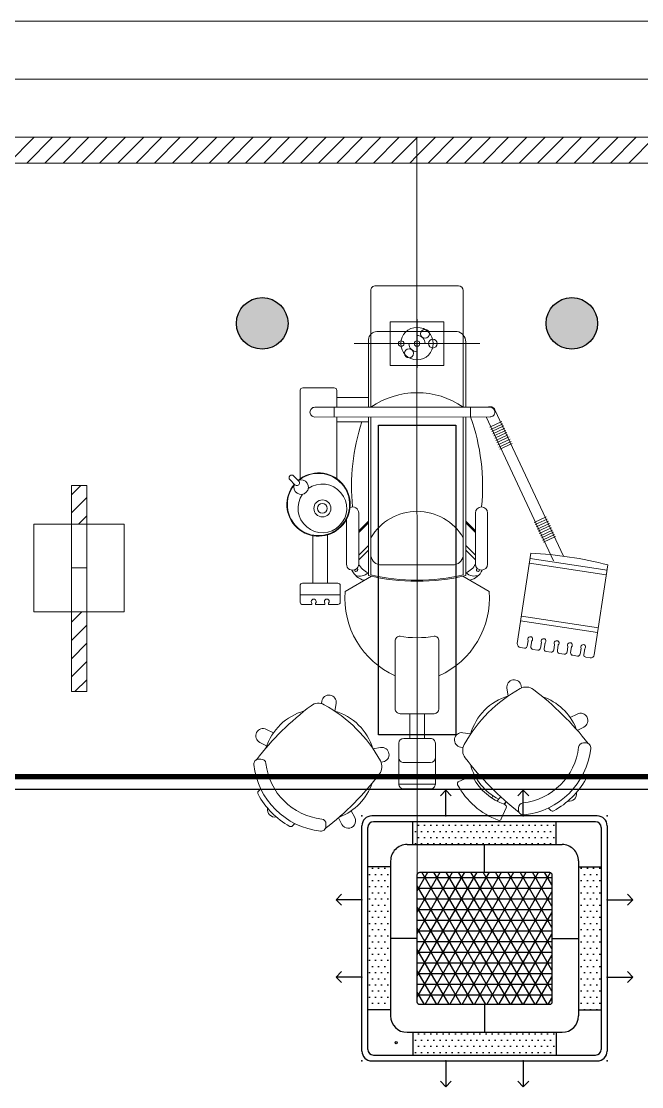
# Model space of a CAD drawing. Header units: metres. Extents: x 11578468 to 47831421, y -58341524 to -14256839.
# Drawn here: x 23846394 to 23848798, y -29056265 to -29052132 of the extents above; entities that cross this region are included whole.
import ezdxf

# ---------------------------------------------------------------- set-up
doc = ezdxf.new("R2010")
doc.units = ezdxf.units.M
doc.header["$LTSCALE"] = 50
doc.header["$MEASUREMENT"] = 0
doc.linetypes.add('DASHEDX2', pattern=[1.5, 1, -0.5])
doc.linetypes.add('DH-HID2', pattern=[1.2000000000000002, 0.8, -0.4])
doc.layers.get('0').update_dxf_attribs({"linetype": 'CONTINUOUS'})
for name, color, linetype in [('#조명', 40, 'CONTINUOUS'), ('DVM_INDOOR', 7, 'CONTINUOUS'), ('DVM_UNIT_BP', 7, 'CONTINUOUS'), ('DVM_UNIT_DP', 4, 'CONTINUOUS'), ('DVM_UNIT_LP', 3, 'CONTINUOUS'), ('FU-FURM', 251, 'DH-HID2'), ('wall', 3, 'CONTINUOUS')]:
    doc.layers.add(name, color=color, linetype=linetype)
doc.layers.add('ha', color=8, linetype='CONTINUOUS', lineweight=5)

# ---------------------------------------------------------------- blocks, each defined once
blk = doc.blocks.new('gasdgd')
at = {"layer": 'ha'}
for p, q in [((23843987.69593415, -29052357.2717794), (23850967.69593415, -29052357.2717794)), ((23844230.69585053, -29052582.2717794), (23851427.69593621, -29052582.2717794)), ((23846343.7667691, -29052682.27177941), (23846443.7667691, -29052582.2717794)), ((23846414.47744722, -29052682.27177941), (23846514.47744722, -29052582.2717794)), ((23846485.18812533, -29052682.27177941), (23846585.18812533, -29052582.2717794)), ((23846555.89880345, -29052682.27177941), (23846655.89880345, -29052582.2717794)), ((23846626.60948157, -29052682.2717794), (23846726.60948157, -29052582.2717794)), ((23846697.32015969, -29052682.2717794), (23846797.32015969, -29052582.2717794)), ((23846768.03083781, -29052682.2717794), (23846868.03083781, -29052582.2717794)), ((23846838.74151593, -29052682.2717794), (23846938.74151593, -29052582.2717794)), ((23846909.45219405, -29052682.2717794), (23847009.45219405, -29052582.2717794)), ((23846980.16287217, -29052682.2717794), (23847080.16287217, -29052582.2717794)), ((23847050.87355028, -29052682.2717794), (23847150.87355028, -29052582.2717794)), ((23847121.5842284, -29052682.2717794), (23847221.5842284, -29052582.2717794)), ((23847192.29490652, -29052682.2717794), (23847292.29490652, -29052582.2717794)), ((23847263.00558464, -29052682.2717794), (23847363.00558464, -29052582.2717794)), ((23847333.71626276, -29052682.2717794), (23847433.71626276, -29052582.2717794)), ((23847404.42694088, -29052682.2717794), (23847504.42694088, -29052582.2717794)), ((23847475.137619, -29052682.2717794), (23847575.137619, -29052582.2717794)), ((23847545.84829712, -29052682.2717794), (23847645.84829712, -29052582.2717794)), ((23847616.55897523, -29052682.2717794), (23847716.55897523, -29052582.2717794)), ((23847687.26965335, -29052682.2717794), (23847787.26965335, -29052582.2717794)), ((23847757.98033147, -29052682.2717794), (23847857.98033147, -29052582.2717794)), ((23847828.69100959, -29052682.2717794), (23847927.1683599, -29052583.79442909)), ((23847927.16808531, -29052582.27180133), (23847927.69589609, -29055509.0591625)), ((23847927.1683599, -29052583.79442909), (23847928.69100959, -29052582.2717794)), ((23847927.18110942, -29052654.49235769), (23847999.40168771, -29052582.2717794)), ((23847970.11236583, -29052682.2717794), (23848070.11236583, -29052582.2717794)), ((23848040.82304395, -29052682.2717794), (23848140.82304395, -29052582.2717794)), ((23848111.53372207, -29052682.2717794), (23848211.53372207, -29052582.2717794)), ((23848182.24440018, -29052682.2717794), (23848282.24440018, -29052582.2717794)), ((23848252.9550783, -29052682.2717794), (23848352.9550783, -29052582.2717794)), ((23848323.66575642, -29052682.2717794), (23848423.66575642, -29052582.2717794)), ((23848394.37643454, -29052682.2717794), (23848494.37643454, -29052582.2717794)), ((23848465.08711266, -29052682.2717794), (23848565.08711266, -29052582.2717794)), ((23848535.79779078, -29052682.2717794), (23848635.79779078, -29052582.2717794)), ((23848606.5084689, -29052682.2717794), (23848706.5084689, -29052582.2717794)), ((23848677.21914702, -29052682.2717794), (23848777.21914702, -29052582.2717794)), ((23848747.92982513, -29052682.2717794), (23848847.92982513, -29052582.2717794)), ((23844230.69585053, -29052682.27177941), (23851427.69593621, -29052682.2717794)), ((23847899.40168771, -29052682.2717794), (23847927.18110942, -29052654.49235769)), ((23847748.12105963, -29053176.74772062), (23847748.15376624, -29053342.28227444)), ((23848087.56628574, -29053157.84241548), (23847766.97672705, -29053157.88577632)), ((23848106.42705444, -29053176.69689478), (23848106.46030172, -29053344.38668806)), ((23848031.0172515, -29053297.39110209), (23847823.57685215, -29053297.42851146)), ((23847823.57685215, -29053297.42851146), (23847823.60745982, -29053467.15247456)), ((23847927.2953429, -29053287.93355217), (23847927.32936842, -29053476.61002448)), ((23848031.04785916, -29053467.11506519), (23848031.0172515, -29053297.39110209)), ((23847748.15376624, -29053342.28227444), (23847748.20584371, -29053629.35185109)), ((23848082.44751272, -29053335.1097937), (23847771.9207953, -29053335.15293068)), ((23848106.46030172, -29053344.38668806), (23848106.51198654, -29053629.28723491)), ((23848170.91131229, -29053382.22785819), (23847683.71339903, -29053382.31571846)), ((23847738.72906132, -29053366.70552509), (23847738.77642672, -29053629.35355158)), ((23848021.65059181, -29053382.25477556), (23847832.9741195, -29053382.28880109)), ((23848115.8948677, -29053374.64438129), (23848115.94078915, -29053629.28553453)), ((23847823.60745982, -29053467.15247456), (23848031.04785916, -29053467.11506519)), ((23847606.75529646, -29053553.94448505), (23847484.17687866, -29053553.96659059)), ((23847474.74947003, -29053563.39740008), (23847474.81133428, -29053906.44366013)), ((23847616.18610594, -29053563.37189369), (23847616.19800892, -29053629.37565712)), ((23847738.76962501, -29053591.63711533), (23847616.19120722, -29053591.65922087)), ((23848210.23187976, -29053629.26853028), (23847531.33602738, -29053629.39096095)), ((23847606.76889987, -29053629.37735754), (23847606.77570157, -29053667.09379378)), ((23848134.79900727, -29053629.28213368), (23848134.80580898, -29053666.99856993)), ((23848494.56067593, -29054207.39682144), (23848229.46143237, -29053639.15722512)), ((23848210.23868147, -29053666.98496652), (23847531.34282908, -29053667.10739719)), ((23847616.20481063, -29053667.09209336), (23847616.2479702, -29053906.41815374)), ((23847738.78322842, -29053667.06998782), (23847738.89403784, -29054281.52432337)), ((23847748.21268587, -29053667.06828733), (23847748.29755423, -29054134.89298628)), ((23848106.51882881, -29053667.00367114), (23848106.60369855, -29054134.82837009)), ((23848115.94759086, -29053667.00197078), (23848116.05840626, -29054281.48946985)), ((23848456.10837242, -29054225.33586799), (23848195.62370384, -29053666.98760215)), ((23847738.78662927, -29053685.92820594), (23847616.20821148, -29053685.95031148)), ((23848208.86147478, -29053706.51400673), (23848255.85873462, -29053684.58850539)), ((23848212.84792957, -29053715.05896307), (23848259.84518941, -29053693.13346172)), ((23848216.83438436, -29053723.60391941), (23848263.8316442, -29053701.67841806)), ((23848220.82083915, -29053732.14887574), (23848267.818099, -29053710.22337439)), ((23848224.80729394, -29053740.69383208), (23848271.80455378, -29053718.76833073)), ((23848228.79374873, -29053749.23878841), (23848275.79100858, -29053727.31328706)), ((23848232.78020352, -29053757.78374475), (23848279.77746337, -29053735.8582434)), ((23848236.76665831, -29053766.32870108), (23848283.76391816, -29053744.40319974)), ((23848240.7531131, -29053774.87365742), (23848287.75037295, -29053752.94815607)), ((23848244.73956789, -29053783.41861375), (23848291.73682774, -29053761.49311241)), ((23848248.72602268, -29053791.96357009), (23848295.72328253, -29053770.03806874)), ((23847454.32742527, -29053930.04355036), (23847434.32165331, -29053910.0449927)), ((23847468.99303133, -29053915.37265382), (23847448.98725937, -29053895.37409615)), ((23846587.69579612, -29053968.39325872), (23846623.81727543, -29053932.27177941)), ((23846647.69579612, -29053932.27177941), (23846587.69579612, -29053932.27177941)), ((23846587.69579612, -29053932.27177941), (23846587.69579612, -29054732.27177941)), ((23846647.69579612, -29054732.27177941), (23846647.69579612, -29053932.27177941)), ((23846587.69579612, -29054039.10393684), (23846647.69579612, -29053979.10393684)), ((23846615.23863167, -29054082.27177941), (23846647.69579612, -29054049.81461496)), ((23847701.13395901, -29054039.52659743), (23847701.16966795, -29054237.53788771)), ((23848153.73119393, -29054039.44497698), (23848153.76690288, -29054237.45626726)), ((23848200.87673923, -29054039.43647485), (23848200.91244818, -29054237.44776513)), ((23848381.27564446, -29054076.08336825), (23848428.27290431, -29054054.1578669)), ((23846792.69579613, -29054082.27177941), (23846442.69579613, -29054082.27177941)), ((23846442.69579613, -29054082.27177941), (23846442.69579613, -29054422.27177941)), ((23846587.69579612, -29054082.27177941), (23846647.69579613, -29054082.27177941)), ((23846647.69579613, -29054082.27177941), (23846587.69579612, -29054082.27177941)), ((23846587.69579612, -29054082.27177941), (23846587.69579612, -29054422.2717794)), ((23846647.69579613, -29054422.2717794), (23846647.69579613, -29054082.27177941)), ((23846792.69579613, -29054422.27177941), (23846792.69579613, -29054082.27177941)), ((23847653.99277049, -29054063.69415372), (23847654.02412265, -29054237.54638984)), ((23847738.85600784, -29054070.64242529), (23847701.1463733, -29054108.36566324)), ((23847738.85721022, -29054077.30981225), (23847701.14757568, -29054115.0330502)), ((23848116.02037027, -29054070.57440825), (23848153.74360822, -29054108.28404279)), ((23848116.02157266, -29054077.24179521), (23848153.74481061, -29054114.95142975)), ((23848385.26209925, -29054084.62832458), (23848432.2593591, -29054062.70282324)), ((23848389.24855404, -29054093.17328092), (23848436.24581389, -29054071.24777957)), ((23848393.23500884, -29054101.71823725), (23848440.23226868, -29054079.79273591)), ((23848397.22146362, -29054110.26319359), (23848444.21872347, -29054088.33769224)), ((23848401.20791842, -29054118.80814993), (23848448.20517826, -29054096.88264858)), ((23847523.68311966, -29054127.16541211), (23847523.7163744, -29054311.56780902)), ((23847580.25722564, -29054124.11432421), (23847580.29102877, -29054311.55760647)), ((23847748.29755423, -29054134.89298628), (23847748.32278091, -29054278.94741523)), ((23848106.60369855, -29054134.82837009), (23848106.6289309, -29054278.91436468)), ((23848405.19437321, -29054127.35310626), (23848452.19163305, -29054105.42760491)), ((23848409.180828, -29054135.8980626), (23848456.17808784, -29054113.97256125)), ((23848413.16728279, -29054144.44301894), (23848460.16454263, -29054122.51751759)), ((23848417.15373758, -29054152.98797527), (23848464.15099742, -29054131.06247392)), ((23847738.8730121, -29054164.9335159), (23847701.16337756, -29054202.65675385)), ((23848116.03737453, -29054164.86549886), (23848153.76061248, -29054202.5751334)), ((23847738.87641295, -29054183.79173402), (23847701.16677841, -29054221.51497197)), ((23848116.04077539, -29054183.72371699), (23848153.76401334, -29054221.43335152)), ((23848368.38881521, -29054195.68138112), (23848315.78741657, -29054545.16376151)), ((23848365.37267303, -29054215.70813287), (23848663.73935489, -29054260.6438441)), ((23846587.69579612, -29054252.2717794), (23846647.69579613, -29054252.2717794)), ((23848073.03893282, -29054240.30612805), (23847781.82685596, -29054240.34551549)), ((23848362.56419108, -29054234.35605048), (23848660.93087294, -29054279.29176172)), ((23848614.15248761, -29054590.11017496), (23848666.75549707, -29054240.61709236)), ((23847750.69722344, -29054284.3410791), (23847648.49577912, -29054343.37168745)), ((23848104.29214451, -29054284.30000784), (23848206.47555958, -29054343.27106253)), ((23847474.34360509, -29054321.05526837), (23847474.69273382, -29054385.41779419)), ((23847620.23652802, -29054311.55040278), (23847483.77087516, -29054311.57501271)), ((23847629.66726905, -29054320.94354436), (23847629.9109254, -29054384.81918212)), ((23847629.80302355, -29054356.53221109), (23847474.53929642, -29054357.13132707)), ((23846442.69579613, -29054422.27177941), (23846792.69579613, -29054422.27177941)), ((23846587.69579612, -29054463.36800555), (23846628.79202227, -29054422.2717794)), ((23846587.69579612, -29054422.2717794), (23846647.69579613, -29054422.2717794)), ((23846587.69579612, -29054422.2717794), (23846647.69579613, -29054422.2717794)), ((23847518.11790522, -29054394.66343129), (23847484.1733689, -29054394.79509442)), ((23847519.98285118, -29054389.10676417), (23847519.99662441, -29054392.77053344)), ((23847534.12641507, -29054389.0535942), (23847534.14018829, -29054392.71736347)), ((23847568.65761222, -29054394.48268312), (23847536.03308614, -29054394.59608265)), ((23847570.52255819, -29054388.926016), (23847570.53633141, -29054392.58978527)), ((23847584.66612207, -29054388.87284603), (23847584.67989529, -29054392.5366153)), ((23847620.51732947, -29054394.28367135), (23847586.57279314, -29054394.41533449)), ((23848328.89070139, -29054458.09078493), (23848627.25738325, -29054503.02649616)), ((23848331.69918334, -29054439.44286731), (23848630.0658652, -29054484.37857854)), ((23846587.69579612, -29054534.07868367), (23846647.69579612, -29054474.07868367)), ((23846587.69579612, -29054604.78936179), (23846647.69579612, -29054544.78936179)), ((23847842.70756301, -29054799.00905699), (23847842.66008996, -29054535.76409923)), ((23847927.51978849, -29054532.51694537), (23847927.62027662, -29055089.73820954)), ((23848012.43152611, -29054798.97844932), (23848012.38405306, -29054535.73349156)), ((23848358.0500805, -29054533.58706914), (23848354.74281171, -29054555.44227426)), ((23848358.0500805, -29054533.58706914), (23848357.50238566, -29054537.20969599)), ((23848372.03481878, -29054535.70138266), (23848368.7307408, -29054557.53549699)), ((23848372.03481878, -29054535.70138266), (23848371.48712394, -29054539.32400951)), ((23848409.32361846, -29054541.37779256), (23848406.02649821, -29054563.16589054)), ((23848409.32361846, -29054541.37779256), (23848408.77592363, -29054545.00041941)), ((23848423.30835674, -29054543.49210607), (23848420.01442814, -29054565.2591078)), ((23848423.30835674, -29054543.49210607), (23848422.7606619, -29054547.11473292)), ((23848460.60764252, -29054549.08616634), (23848457.30826149, -29054570.88921375)), ((23848460.60764252, -29054549.08616634), (23848460.05994769, -29054552.7087932)), ((23848474.5923808, -29054551.20047986), (23848471.29619123, -29054572.98243223)), ((23848474.5923808, -29054551.20047986), (23848474.04468596, -29054554.82310671)), ((23848328.06201055, -29054560.9527209), (23848344.01560374, -29054563.35542234)), ((23848376.64946678, -29054568.27026685), (23848395.29929065, -29054571.07903589)), ((23848427.9331537, -29054575.99388039), (23848446.58105383, -29054578.80235971)), ((23848479.21491688, -29054583.71720421), (23848497.86281702, -29054586.52568353)), ((23848511.89166658, -29054556.79454013), (23848508.59002476, -29054578.61253697)), ((23848511.89166658, -29054556.79454013), (23848511.34397175, -29054560.41716699)), ((23848525.87640486, -29054558.90885365), (23848522.57795431, -29054580.70575666)), ((23848525.87640486, -29054558.90885365), (23848525.32871002, -29054562.5314805)), ((23848530.49668006, -29054591.44052804), (23848549.14276786, -29054594.24873441)), ((23848563.17161743, -29054564.517591), (23848559.86997561, -29054586.33558784)), ((23848563.17161743, -29054564.517591), (23848562.62392259, -29054568.14021786)), ((23848577.15635571, -29054566.63190452), (23848573.85790516, -29054588.42880754)), ((23848577.15635571, -29054566.63190452), (23848576.60866087, -29054570.25453138)), ((23846587.69579612, -29054675.5000399), (23846647.69579612, -29054615.5000399)), ((23848581.77663091, -29054599.16357891), (23848598.76696908, -29054601.72242002)), ((23846601.63473474, -29054732.27177941), (23846647.69579612, -29054686.21071802)), ((23848332.6239464, -29054717.41889374), (23848331.46046736, -29054710.2920176)), ((23846587.69579612, -29054732.27177941), (23846647.69579612, -29054732.27177941)), ((23848280.48111444, -29054749.15357782), (23848275.62496451, -29054719.40729279)), ((23847557.93258269, -29054769.53045971), (23847556.52860385, -29054778.67547924)), ((23847613.85207646, -29054778.11543712), (23847609.27844191, -29054807.90646819)), ((23847993.57670884, -29054817.84006829), (23847861.56918199, -29054817.86387426)), ((23847899.28561823, -29054817.85707255), (23847899.30286307, -29054913.48221451)), ((23847955.8602726, -29054817.84686999), (23847955.87751744, -29054913.47201195)), ((23848547.98636802, -29054819.32639736), (23848521.19660267, -29054833.136978)), ((23847343.69706319, -29054878.73757856), (23847370.49180794, -29054892.53849588)), ((23848573.90962916, -29054869.61234125), (23848551.13460281, -29054881.35325551)), ((23847979.45029009, -29054913.46776089), (23847875.73009042, -29054913.48646557)), ((23848105.01692411, -29054891.64218524), (23848134.80795517, -29054896.21581979)), ((23847317.79194066, -29054929.03286907), (23847344.58668542, -29054942.83378639)), ((23847756.34068389, -29054953.57962746), (23847786.08696892, -29054948.72347752)), ((23847856.87527315, -29054932.34808455), (23847856.88547571, -29054988.92273891)), ((23847998.32211162, -29054988.89723252), (23847998.31190906, -29054932.32257815)), ((23848096.4319467, -29054947.56167902), (23848105.57696623, -29054948.96565786)), ((23848582.46775081, -29054931.36192716), (23848573.02326268, -29054930.97477821)), ((23847312.74514487, -29054994.2733332), (23847322.18949275, -29054993.88277787)), ((23847788.07536796, -29055005.72245941), (23847795.2022441, -29055004.55898037)), ((23847856.8854757, -29054988.92273891), (23847856.90385731, -29055090.85143301)), ((23847998.32211162, -29054988.89723252), (23847998.33879303, -29055090.82592693)), ((23847875.74709468, -29055007.77755618), (23847979.46729435, -29055007.75885149)), ((23848132.78395179, -29055061.78813446), (23848089.3235197, -29055080.52439453)), ((23848571.08246811, -29055051.43779332), (23848580.10580852, -29055060.45787982)), ((23847321.87337184, -29055109.66817056), (23847312.68683961, -29055118.85801675)), ((23847998.33879303, -29055090.82592693), (23847856.90215712, -29055090.85143332)), ((23847875.76377609, -29055109.70625059), (23847979.48397576, -29055109.6875459)), ((23848216.79618668, -29055144.61457488), (23848221.07199946, -29055136.12345294)), ((23848236.55514459, -29055156.48215291), (23848251.37283071, -29055141.65912144)), ((23848264.13819608, -29055168.90068972), (23848273.29989514, -29055159.73568567)), ((23848267.32550055, -29055170.06020439), (23848271.73749164, -29055161.29865279)), ((23847686.16786434, -29055221.08488104), (23847672.3572837, -29055194.29511569)), ((23848272.70991673, -29055182.63179447), (23848254.02832374, -29055226.00844918)), ((23848321.17482019, -29055192.74911684), (23848320.78426486, -29055183.30476896)), ((23848436.56965754, -29055183.62088986), (23848445.75950373, -29055192.8074221)), ((23847454.05646838, -29055244.18098113), (23847445.03638189, -29055253.20432153)), ((23847574.13233454, -29055255.56626383), (23847574.5194835, -29055246.1217757)), ((23847635.88192045, -29055247.00814217), (23847622.87207713, -29055221.77164713))]:
    blk.add_line(p, q, dxfattribs=at)
blk.add_lwpolyline([(23843927.69593415, -29052582.2717794), (23851027.69593415, -29052582.2717794), (23851027.69593415, -29052132.2717794), (23843927.69593415, -29052132.2717794)], close=True, dxfattribs=at)
for centre, radius in [((23847927.31235566, -29053382.27178833), 62.89215845883763), ((23847958.42161386, -29053344.54974068), 17.20812431594882), ((23847866.02314676, -29053382.28284109), 10.8434755963513), ((23847927.31235566, -29053382.27178833), 10.8434755963513), ((23847988.60156455, -29053382.26073556), 17.20812431594882), ((23847896.20309746, -29053419.99383597), 17.20812431594882), ((23847560.54930726, -29054021.54896226), 33.00188224976487), ((23847560.54930726, -29054021.54896226), 18.85821842843706)]:
    blk.add_circle(centre, radius, dxfattribs=at)
for centre, radius, start, end in [((23847766.97927769, -29053176.74399458), 18.85821842843706, 90.007749463522, 180.0113206095977), ((23848087.56883638, -29053176.70063374), 18.85821842843706, 0.01135983890523836, 90.00774945220368), ((23847774.51776142, -29053371.1191179), 36.05982329919045, 94.12991828869268, 172.9695736852304), ((23847927.31235566, -29053382.27178833), 31.46180226891602, 0.01033259990040634, 90.01033260668461), ((23848074.98706834, -29053375.33752374), 40.91367124376327, 359.0499374233022, 79.49356228918747), ((23847927.31235566, -29053382.27178833), 31.46180226903062, 180.0103325999004, 270.0103326066846), ((23847484.17857909, -29053563.39569965), 9.42910921421853, 90.01033261051032, 180.0103325878737), ((23847606.75699688, -29053563.37359411), 9.42910921421853, 0.01033258787366984, 90.01033258787369), ((23847927.40496833, -29053884.69124434), 311.94636078516, 54.95919571570653, 125.0614694898109), ((23847531.33942823, -29053648.24917907), 18.85821842843706, 90.01033259918997, 180.0103326105083), ((23848210.23528061, -29053648.1267484), 21.21549573199144, 25.01033259694738, 117.2763770516646), ((23848210.23528061, -29053648.1267484), 18.85821842843706, 0.01033261050827479, 90.01033259918997), ((23847531.33942823, -29053648.24917907), 18.85821842843706, 180.0103326105083, 270.0103326105083), ((23847388.16800116, -29053934.96518164), 793.2680007804174, 354.1464160054279, 19.74294699851354), ((23848210.23528061, -29053648.1267484), 18.85821842843706, 270.01033259919, 0.01033261050827479), ((23848466.65941864, -29053934.77068873), 793.2680007804174, 161.7184287674339, 185.87424919907), ((23847545.54770801, -29054006.55277275), 122.578419784841, 139.8684073958128, 130.1605906669876), ((23847545.54770801, -29054006.55277275), 120.6925979419972, 141.7513488562862, 128.2668541106763), ((23847441.65445634, -29053902.70954442), 10.37202013564041, 45.01033260560587, 225.0103325910571), ((23847478.09638771, -29053939.12287846), 28.28732764265561, 156.5443209777507, 113.5239405376283), ((23847461.6602283, -29053922.70810209), 10.37202013564041, 225.0103325910571, 45.01033262015989), ((23847560.54930726, -29054021.54896226), 94.29109214218532, 144.5335235383008, 125.4851274014574), ((23847677.56118635, -29054039.5308485), 23.57277303554633, 0.01033260598135381, 115.0679480276927), ((23847927.46964705, -29054240.33301724), 207.4404027128077, 30.28297391979795, 149.7376912847936), ((23848177.30396658, -29054039.44072592), 23.57277303554633, 0.01033260598135381, 180.0103326059813), ((23847789.2146045, -29054200.10437154), 40.91367124376327, 179.0499374233022, 259.5970846613602), ((23848065.70847069, -29054200.05450921), 40.91367124376327, 280.3213609709712, 0.9707277757382393), ((23848307.23418681, -29055614.76320486), 1420.398926723385, 75.33820487744907, 87.53239355732218), ((23847677.5968953, -29054237.54213877), 23.57277303554633, 180.0103325969267, 0.01033260598135381), ((23847737.46651161, -29054233.34473125), 68.40349068738495, 203.8088671981679, 257.9393491800911), ((23847691.31141932, -29054260.11419453), 6.216299245810451, 184.1387442067541, 54.58275232166562), ((23847762.52208973, -29054207.29027821), 68.40349068738495, 206.2439475484689, 248.6468783536741), ((23848092.4035755, -29054207.23078807), 68.40349068738495, 291.37378685716, 333.7767176585734), ((23848117.4685492, -29054233.27620247), 68.40349068738495, 282.0791905985544, 336.2117979972887), ((23848177.33967553, -29054237.45201619), 23.57277303554633, 180.0103326059813, 0.01033259692669537), ((23848163.63329359, -29054260.02901698), 6.216299245810451, 125.437912870659, 355.8819210256419), ((23847705.25397772, -29054237.24482326), 46.76051591486446, 248.5821905070116, 313.7939068197819), ((23847927.40564222, -29053517.73328024), 786.7104820401825, 256.1358835481471, 283.8747057852378), ((23847927.40564222, -29053517.73328024), 781.9959274330731, 256.7613517588636, 283.249203467626), ((23848149.68248767, -29054237.16467595), 46.76051591486446, 226.2267583829724, 291.4384747023825), ((23847483.77257558, -29054321.00412177), 9.42910921421853, 90.01033261051032, 180.3107927423529), ((23847620.23822844, -29054320.97951184), 9.42910921421853, 0.2185561290615474, 90.01033258787369), ((23847975.84223602, -29054370.17638404), 328.4420719112941, 175.3187910528264, 246.0817341858706), ((23847879.13879178, -29054370.19382334), 328.4420719112941, 293.9389310127183, 4.701874151421816), ((23847484.12170147, -29054385.36612676), 9.42910921421853, 180.3139575962624, 270.3139575736262), ((23847527.03118737, -29054382.84345374), 9.429109214219064, 318.8057691920742, 221.6250134139676), ((23847577.57089437, -29054382.66270557), 9.429109214219064, 318.8057691920742, 221.6250134139676), ((23847620.48188282, -29054384.85462876), 9.42910921421853, 270.2153912994185, 0.2153912994184224), ((23847518.11081589, -29054392.77762277), 1.885821842843698, 270.2153912543156, 0.2153912543156443), ((23847536.02599681, -29054392.71027414), 1.885821842843698, 180.2153912543156, 270.2153913674981), ((23847568.6505229, -29054392.5968746), 1.885821842843698, 270.2153912543156, 0.2153912543156443), ((23847586.56570381, -29054392.52952597), 1.885821842843698, 180.2153912543156, 270.2153913674981), ((23847861.51830808, -29054535.76069837), 18.85821842843706, 90.01033259918997, 180.01033259919), ((23847927.45009216, -29054136.6128177), 386.5934777829597, 259.7887409425568, 280.2319242610393), ((23847993.52583494, -29054535.73689241), 18.85821842843706, 0.01033259918995176, 90.01033259918997), ((23848329.82163019, -29054546.9190497), 14.14355643139034, 172.8709177345509, 262.8705967392678), ((23848365.97477426, -29054528.47753596), 9.429109214219064, 309.9930987787911, 212.812342996867), ((23848417.24831223, -29054536.26825938), 9.429109214219064, 309.9930987787911, 212.812342996867), ((23848468.53233629, -29054543.97663316), 9.429109214219064, 309.9930987787911, 212.812342996867), ((23848519.81636035, -29054551.68500695), 9.429109214219064, 309.9930987787911, 212.812342996867), ((23848571.09631119, -29054559.40805782), 9.429109214219064, 309.9930987787911, 212.812342996867), ((23848345.41984471, -29054554.03146353), 9.42910921421853, 261.4352992129766, 351.3949259374747), ((23848378.05370776, -29054558.94630804), 9.42910921421853, 171.3949239462252, 261.4352992129766), ((23848396.70353163, -29054561.75507708), 9.42910921421853, 261.4352992129766, 351.394909110878), ((23848429.33739467, -29054566.66992158), 9.42910921421853, 171.3949071162414, 261.4352992353608), ((23848447.98529481, -29054569.4784009), 9.42910921421853, 261.4352992129766, 351.3949128885537), ((23848480.61915785, -29054574.39324541), 9.42910921421853, 171.3949108715354, 261.4352992129766), ((23848499.26705799, -29054577.20172473), 9.42910921421853, 261.4352992129766, 351.3949166180788), ((23848531.90092104, -29054582.11656923), 9.42910921421853, 171.3949146268293, 261.4352992129766), ((23848550.54700884, -29054584.9247756), 9.42910921421853, 261.4352992129766, 351.3949166180788), ((23848583.18087188, -29054589.8396201), 9.42910921421853, 171.3949146268293, 261.4352992353608), ((23848600.22381727, -29054587.65409454), 14.14355643139034, 264.0877977835294, 349.9996807028222), ((23848303.54271593, -29054714.8496552), 28.28732764265563, 9.271876853678325, 189.2718768536783), ((23848350.1021228, -29054761.5745932), 47.1455460710926, 52.90440871821857, 118.807921791568), ((23847585.89232957, -29054773.82294842), 28.28732764265561, 351.27187685545, 171.2718768479918), ((23848592.90693206, -29055203.09029155), 551.0208156440326, 118.8079217900835, 151.2127434202357), ((23848343.04224174, -29054956.80350089), 216.8695119270263, 106.7316703513067, 164.0946700095895), ((23847696.52503988, -29055625.89663216), 1130.757833914286, 37.75485363015122, 52.90440871907424), ((23848343.04224174, -29054956.80350089), 216.8695119270263, 22.59102191979498, 70.92792264653006), ((23848198.93830007, -29055688.48845489), 1130.757833914286, 127.1162564925133, 142.2658115742312), ((23847545.04951957, -29054824.40220161), 47.1455460710926, 61.21274341154457, 127.1162564916158), ((23847302.40397016, -29055266.00544507), 551.0208156440326, 28.80792178383831, 61.21274341417714), ((23847861.56578114, -29054799.00565613), 18.85821842843706, 180.01033259919, 270.01033259919), ((23847993.57330799, -29054798.98185017), 18.85821842843706, 270.01033259919, 0.01033259918995176), ((23847548.69076081, -29055016.14075476), 216.8695119270263, 105.5944521526567, 162.490936227341), ((23847548.69076081, -29055016.14075476), 216.8695119270263, 16.7316703513067, 74.09467000648023), ((23848560.94799859, -29054844.46936931), 28.28732764265561, 297.271876845247, 117.271876845247), ((23847330.74450193, -29054903.88522382), 28.28732764265561, 62.74878835228652, 242.7487883488315), ((23847875.73349127, -29054932.34468369), 18.85821842843706, 90.01033261050829, 180.0103326105083), ((23847979.45369094, -29054932.32597901), 18.85821842843706, 0.01033259918995176, 90.01033259918997), ((23848100.7244354, -29054919.60193213), 28.28732764265561, 81.27187684799178, 261.2718768479918), ((23847790.64460651, -29054976.64122895), 28.28732764265563, 279.2718768462314, 99.27187683878441), ((23848151.3036886, -29054960.44474213), 47.1455460710926, 151.2127434238405, 217.1162564852737), ((23848309.90354735, -29054920.18896093), 245.156839569682, 276.4640663791551, 353.5565988228477), ((23848309.90354735, -29054920.18896093), 292.3023856407746, 276.3225947453872, 353.6980704591317), ((23848572.25087426, -29054949.81717239), 18.85821842843706, 87.65264258466614, 173.5565988262106), ((23848581.69536239, -29054950.20432134), 18.85821842843706, 353.6980704617144, 87.65264258466614), ((23847313.52432923, -29055013.11544758), 18.85821842843706, 92.36802262028861, 186.3225947488954), ((23847322.96867711, -29055012.72489225), 18.85821842843706, 6.464066387529145, 92.36802262028861), ((23847743.91966851, -29055023.20063582), 47.1455460710926, 322.9044087118768, 28.80792178145234), ((23847875.74369382, -29054988.91933806), 18.85821842843706, 180.01033259919, 270.0103326105083), ((23847979.4638935, -29054988.90063337), 18.85821842843706, 270.01033259919, 0.01033259918995176), ((23849015.38994187, -29054306.55596163), 1130.757833914286, 217.1162564852274, 232.265811572079), ((23847585.30530078, -29054983.00206037), 292.3023856407746, 186.3225947482902, 263.6980704591317), ((23847585.30530078, -29054983.00206037), 245.156839569682, 186.4640663808853, 263.5565988254431), ((23848343.04224174, -29054956.80350089), 216.8695119270263, 195.5944521473876, 242.6886572756038), ((23846879.59762954, -29054369.62355289), 1130.757833914286, 307.7548536229002, 322.9044087163934), ((23847548.69076081, -29055016.14075476), 216.8695119270263, 291.0382804121695, 340.927922639054), ((23848093.05639485, -29055089.18313253), 9.42910921421853, 113.3213940665465, 207.903390179794), ((23848136.51682694, -29055070.44687246), 9.42910921421853, 28.82237803997851, 113.3213940665465), ((23848343.04224174, -29054956.80350089), 226.2986211412448, 208.8223780376656, 250.4213690329184), ((23848309.90354735, -29054920.18896093), 311.1606040692117, 298.1867911453376, 330.8576554606827), ((23848573.43962394, -29055067.12646916), 9.42910921421853, 330.8576554542087, 45.01033261288236), ((23847319.35542895, -29055125.52420133), 9.42910921421853, 135.0103326128824, 208.1867911627008), ((23847585.30530078, -29054983.00206037), 311.1606040692117, 208.186791154861, 240.8576554588164), ((23847875.76037524, -29055090.84803247), 18.85821842843706, 180.0103326105083, 270.0103326105083), ((23847979.48057491, -29055090.82932778), 18.85821842843706, 270.01033259919, 0.01033261050827479), ((23848343.04224174, -29054956.80350089), 292.3023856407746, 207.9033901998004, 249.8003520314031), ((23848517.21493163, -29055129.33103517), 28.28732764265563, 258.6905841018343, 10.80568549636598), ((23848264.04983294, -29055178.90204256), 9.42910921421853, 336.6992711186763, 70.42136903394461), ((23848339.62637923, -29055182.52558459), 18.85821842843706, 96.46406637500856, 182.3680226202886), ((23847376.16322653, -29055190.31344464), 28.28732764265563, 168.6905841018343, 280.805685496366), ((23848340.01693456, -29055191.96993247), 18.85821842843706, 182.3680226202886, 276.3225947488954), ((23848452.42568831, -29055186.13883276), 9.42910921421853, 225.0103325968787, 298.1867911627008), ((23847438.36779255, -29055246.53813696), 9.42910921421853, 240.8576554652323, 315.0103325968787), ((23847555.67708932, -29055245.34938728), 18.85821842843706, 357.6526425846662, 83.55659882621059), ((23847661.0248924, -29055234.04651161), 28.28732764265561, 207.2718768519538, 27.27187685195384), ((23848245.36823995, -29055222.27869727), 9.42910921421853, 249.8003520198305, 336.6992711186763), ((23847555.28994036, -29055254.79387541), 18.85821842843706, 263.6980704617143, 357.6526425846662)]:
    blk.add_arc(centre, radius, start, end, dxfattribs=at)
blk = doc.blocks.new('DVM_DP_VEC')
at = {"layer": 'DVM_UNIT_DP', "color": 0}
blk.add_line((0, 0), (100, 0), dxfattribs=at)
blk.add_lwpolyline([(78.78679656440357, 21.21320343559637), (100, 0), (78.78679656440357, -21.21320343559637)], dxfattribs=at)
blk.add_point((0, 0), dxfattribs=at)
blk = doc.blocks.new('DVM_LP_VEC')
at = {"layer": 'DVM_UNIT_LP', "color": 0}
blk.add_line((0, 0), (100, 0), dxfattribs=at)
blk.add_lwpolyline([(78.78679656440357, 21.21320343559637), (100, 0), (78.78679656440357, -21.21320343559637)], dxfattribs=at)
blk.add_point((0, 0), dxfattribs=at)
blk = doc.blocks.new('DVM_ID_CST_WF4W_840X204X840_T')
at = {"layer": 'DVM_INDOOR'}
h = blk.add_hatch(dxfattribs=at)
h.set_pattern_fill('DOTS', color=0, scale=15)
h.set_pattern_definition([(0, (0, 0), (11.90625, 23.8125), [0, -23.8125])])
h.paths.add_polyline_path([(277.4875057097763, 451.6814269191617), (-277.3435554830898, 451.6814269191617), (-277.3435554830899, 363.3891185924401), (277.4875057097764, 363.3891185924401)])
h.paths.add_polyline_path([(-363.9913214610912, 276.7387997253788), (-452.2821236932634, 276.7387997253787), (-452.2821236932634, -278.0882596767043), (-363.9295776869899, -278.0882596767043)])
h.paths.add_polyline_path([(277.4834824804598, -364.7385785458554), (-277.3435554830899, -364.7385785458551), (-277.3435554830899, -453.030886872576), (277.4834824804598, -453.0308868725762)])
h.paths.add_polyline_path([(452.4260739199499, 276.7387997253787), (364.1981993359744, 276.7387997253787), (364.136378861799, -278.0882596767044), (452.4260739199499, -278.0882596767042)])
h = blk.add_hatch(dxfattribs=at)
h.set_pattern_fill('NET3', color=0, scale=13)
h.set_pattern_definition([(0, (0, 0), (0, 41.275), []), (59.99999999999999, (0, 0), (-35.7451985412027, 20.6375), []), (120, (0, 0), (-35.7451985412027, -20.63749999999999), [])])
h.paths.add_polyline_path([(261.2765116632472, 246.0862577089958, 0.4142135623730951), (251.2765116632471, 256.0862577089958), (-251.1365846658946, 256.0862577089959, 0.4142135623730951), (-261.1365846658946, 246.0862577089959), (-261.1365846658946, -247.4357176624109, 0.4142135623730951), (-251.1365846658946, -257.4357176624109), (251.2765116632472, -257.435717662411, 0.4142135623730951), (261.2765116632472, -247.435717662411)])
at = {"layer": 'DVM_INDOOR', "color": 0}
for p, q in [((437.070080349481, 474.3253868761433), (-436.9301533521289, 474.3253868761433)), ((-474.9301533521289, -437.6748468274689), (-474.9301533521289, 436.3253868761433)), ((-452.2821236932635, -431.0308868725761), (-452.2821236932635, 429.6814269191618)), ((430.42607391995, 451.6814269191617), (-430.2821236932635, 451.6814269191617)), ((-277.3435554830899, 363.3891185924401), (-277.3435554830899, 451.6814269191616)), ((277.4875057097764, 363.3891185924401), (277.4875057097764, 451.6814269191616)), ((452.4260739199499, 429.6814269191615), (452.4260739199499, -431.0308868725761)), ((475.070080349481, 436.3253868761435), (475.070080349481, -437.6748468274689)), ((-300.3938862155579, 363.3891185924401), (300.6007672759707, 363.3891185924401)), ((0.06996349867620211, 256.0862577089958), (0.1034405297400554, 363.3891185924401)), ((-363.9938858217375, 299.782040884275), (-363.9270117510618, -301.1456562540202)), ((364.2007668811713, 299.7820320921216), (364.1338097374042, -301.1456650461736)), ((-363.9913214610911, 276.7387997253788), (-452.2821236932635, 276.7387997253787)), ((364.1981993359744, 276.7387997253787), (452.4260739199498, 276.7387997253787)), ((-261.1365846658946, -0.6747299767075106), (-363.9604483006401, -0.6861727016087036)), ((261.2765116632472, -0.6747299767075674), (364.1672878214898, -0.6861943717160437)), ((-363.9295776869899, -278.0882596767043), (-452.2821236932635, -278.0882596767043)), ((0.06996349867628737, -257.435717662411), (0.06996349867628737, -364.7385785458553)), ((364.136378861799, -278.0882596767043), (452.4260739199498, -278.0882596767042)), ((-300.3270121448822, -364.7385785458553), (300.5338101322037, -364.7385785458553)), ((-277.3435554830899, -364.7385785458553), (-277.3435554830899, -453.0308868725761)), ((277.4834824804598, -364.7385785458553), (277.4834824804598, -453.030886872576)), ((-430.2821236932634, -453.0308868725761), (430.4260739199499, -453.0308868725761)), ((-436.9301533521287, -475.6748468274688), (437.070080349481, -475.6748468274688))]:
    blk.add_line(p, q, dxfattribs=at)
blk.add_lwpolyline([(-251.1365846658946, 256.0862577089959), (251.276511663247, 256.0862577089958, -0.414213562373095), (261.2765116632472, 246.0862577089958), (261.2765116632472, -247.435717662411, -0.414213562373095), (251.2765116632472, -257.435717662411), (-251.1365846658946, -257.4357176624109, -0.414213562373095), (-261.1365846658946, -247.4357176624109), (-261.1365846658946, 246.0862577089959, -0.414213562373095)], format="xyb", close=True, dxfattribs=at)
blk.add_circle((-342.5198852014717, -404.9323154055801), 4.242817642283626, dxfattribs=at)
for centre, radius, start, end in [((-436.9301533521289, 436.3253868761433), 38, 90, 180), ((437.070080349481, 436.3253868761433), 38, 0, 90), ((-430.2821236932635, 429.6814269191617), 22, 90, 180), ((430.4260739199499, 429.6814269191615), 22, 0, 90), ((-300.3938862155579, 299.7891185924401), 63.6, 90, 180.0063761447692), ((300.6007672759707, 299.78911859244), 63.6, 359.9936159345816, 90), ((-300.3270121448822, -301.1385785458551), 63.6, 180.0063761447692, 270), ((300.5338101322037, -301.1385785458552), 63.6, 270, 359.9936159345816), ((-436.9301533521289, -437.6748468274688), 38, 180, 270), ((-430.2821236932635, -431.0308868725761), 22, 180, 270), ((430.4260739199499, -431.0308868725761), 22, 270, 0), ((437.070080349481, -437.6748468274688), 38, 270, 0)]:
    blk.add_arc(centre, radius, start, end, dxfattribs=at)
at = {"layer": 'DVM_UNIT_BP'}
for p in [(-474.9301533521289, 474.3253868761433), (475.070080349481, 474.3253868761433), (-474.9301533521289, -475.6748468274689), (475.070080349481, -475.6748468274688)]:
    blk.add_point(p, dxfattribs=at)
at = {"layer": 'DVM_UNIT_DP'}
for p, rotation in [((-150.0700703541743, 474.3253868761433), 90), ((-474.9301533521289, -150.5526935809331), 180), ((149.9299296458255, -475.6748468274687), 270)]:
    blk.add_blockref('DVM_DP_VEC', p, dxfattribs=dict(at, rotation=rotation))
blk.add_blockref('DVM_DP_VEC', (475.0700803541758, 149.4473064190733), dxfattribs=at)
at = {"layer": 'DVM_UNIT_LP'}
for p, rotation in [((149.9299296458255, 474.3253868761433), 90), ((-474.9301533521289, 149.4473064190669), 180), ((-150.0700703541743, -475.6748468274686), 270)]:
    blk.add_blockref('DVM_LP_VEC', p, dxfattribs=dict(at, rotation=rotation))
blk.add_blockref('DVM_LP_VEC', (475.0700803541758, -150.5526935809268), dxfattribs=at)

msp = doc.modelspace()

# ---------------------------------------------------------------- hatches: boundary and pattern name
at = {"layer": 'wall', "ltscale": 10}
h = msp.add_hatch(color=1, dxfattribs=at)
h.dxf.hatch_style = 1
h.paths.add_polyline_path([(23847427.29822179, -29053303.95150153, 1), (23847227.29822179, -29053303.95150153, 1)])
h = msp.add_hatch(color=1, dxfattribs=at)
h.dxf.hatch_style = 1
h.paths.add_polyline_path([(23848627.2982413, -29053303.95150153, 1), (23848427.2982413, -29053303.95150153, 1)])

# ---------------------------------------------------------------- linework, layer by layer
at = {"layer": '#조명', "ltscale": 10}
msp.add_lwpolyline([(23847777.47758444, -29053699.23694696), (23848077.47758444, -29053699.23694696), (23848077.47758444, -29054899.23694696), (23847777.47758444, -29054899.23694696)], close=True, dxfattribs=at)
msp.add_line((23851427.69588344, -29055112.2717794), (23844230.69585052, -29055112.27177939))
at = {"color": 10, "linetype": 'DASHEDX2', "ltscale": 5, "const_width": 20}
msp.add_lwpolyline([(23851427.69588344, -29055062.2717794), (23844230.69585052, -29055062.27177939)], dxfattribs=at)
for centre in [(23847327.29822179, -29053303.95150153), (23848527.2982413, -29053303.95150153)]:
    msp.add_circle(centre, 100)

# ---------------------------------------------------------------- block references
at = {"layer": 'DVM_INDOOR', "color": 1}
msp.add_blockref('DVM_ID_CST_WF4W_840X204X840_T', (23848188.93038705, -29055688.91150662), dxfattribs=at)
at = {"layer": 'FU-FURM', "color": 8, "ltscale": 30}
msp.add_blockref('gasdgd', (0, 0), dxfattribs=at)

doc.saveas('drawing.dxf')
